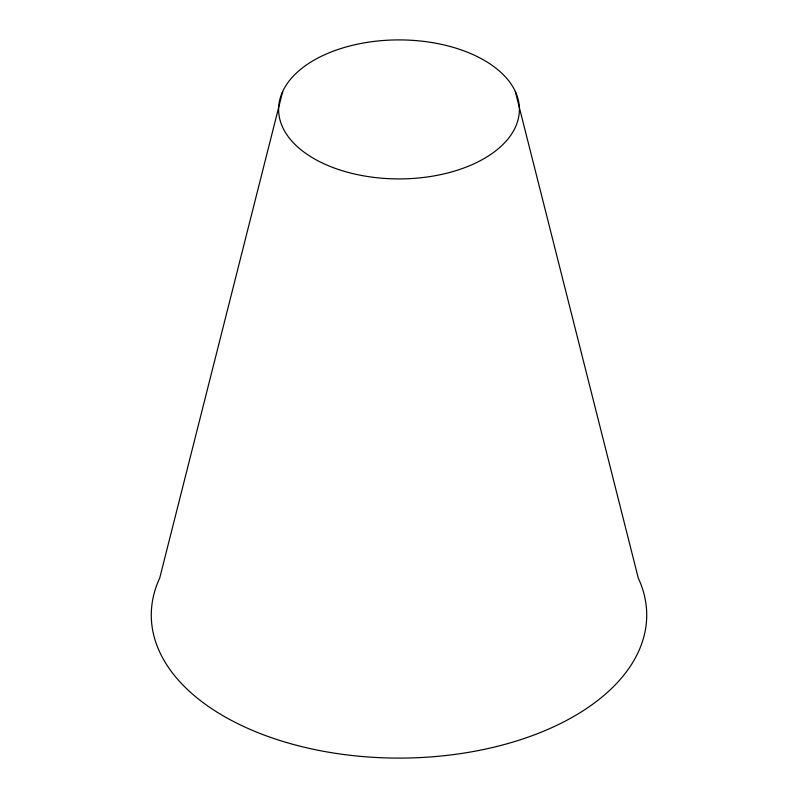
<?xml version="1.0" encoding="UTF-8"?>
<svg xmlns="http://www.w3.org/2000/svg" width="798" height="798" viewBox="0 0 798 798"><rect width="100%" height="100%" fill="white"/><g stroke="black" fill="none" stroke-linecap="round" stroke-linejoin="round"><path stroke-width="1.2" d="M282.711 91.421L159.72 578.061A247.729 143.022 0 0 0 399 758.1A247.729 143.022 0 0 0 638.28 578.061L515.289 91.421M338.801 169.605A120.398 69.506 0 0 0 519.398 109.406A120.398 69.506 0 0 0 338.801 49.217A120.398 69.506 0 0 0 338.801 169.605"/></g></svg>
